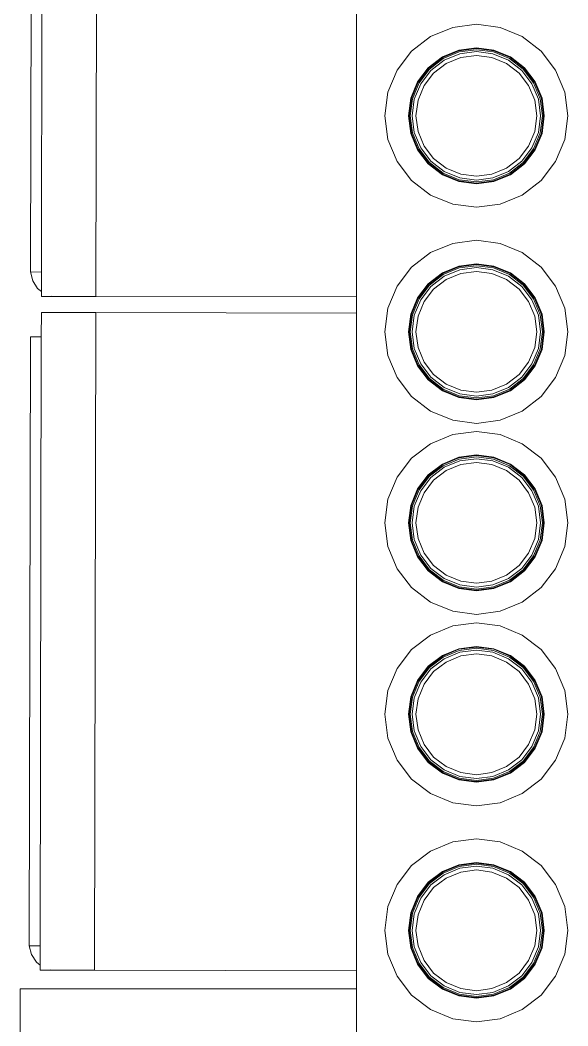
# Model space of a CAD drawing. Header units: millimetres. Extents: x 567392 to 582402, y 4512800 to 4518063.
# Drawn here: x 575553.8 to 575604.1, y 4513710.2 to 4513802.4 of the extents above; entities that cross this region are included whole.
import ezdxf

# ---------------------------------------------------------------- set-up
doc = ezdxf.new("R2010")
doc.units = ezdxf.units.MM
doc.layers.add('a_8', color=8, linetype='Continuous', lineweight=0)

# ---------------------------------------------------------------- blocks, each defined once
blk = doc.blocks.new('A$C4A613EE6')
for p, q in [((7207.15, -208.82), (7186.9, -217.21)), ((7228.88, -205.96), (7207.15, -208.82)), ((7250.6, -208.82), (7228.88, -205.96)), ((7270.85, -217.21), (7250.6, -208.82)), ((7405.29, -208.82), (7385.04, -217.21)), ((7427.02, -205.96), (7405.29, -208.82)), ((7448.74, -208.82), (7427.02, -205.96)), ((7468.99, -217.21), (7448.74, -208.82)), ((7580.59, -208.82), (7560.34, -217.21)), ((7602.32, -205.96), (7580.59, -208.82)), ((7624.04, -208.82), (7602.32, -205.96)), ((7644.29, -217.21), (7624.04, -208.82)), ((7756.15, -208.82), (7735.9, -217.21)), ((7777.88, -205.96), (7756.15, -208.82)), ((7799.6, -208.82), (7777.88, -205.96)), ((7819.85, -217.21), (7799.6, -208.82)), ((7954.29, -208.82), (7934.04, -217.21)), ((7976.02, -205.96), (7954.29, -208.82)), ((7997.74, -208.82), (7976.02, -205.96)), ((8017.99, -217.21), (7997.74, -208.82)), ((7186.9, -217.21), (7169.52, -230.55)), ((7288.24, -230.55), (7270.85, -217.21)), ((7385.04, -217.21), (7367.66, -230.55)), ((7486.38, -230.55), (7468.99, -217.21)), ((7560.34, -217.21), (7542.96, -230.55)), ((7661.68, -230.55), (7644.29, -217.21)), ((7735.9, -217.21), (7718.52, -230.55)), ((7837.24, -230.55), (7819.85, -217.21)), ((7934.04, -217.21), (7916.66, -230.55)), ((8035.38, -230.55), (8017.99, -217.21)), ((7169.52, -230.55), (7156.17, -247.94)), ((7212.74, -229.69), (7197.7, -235.92)), ((7212.9, -230.3), (7198.02, -236.46)), ((7228.88, -227.57), (7212.74, -229.69)), ((7228.88, -228.19), (7212.9, -230.3)), ((7228.88, -229.26), (7213.18, -231.32)), ((7245.01, -229.69), (7228.88, -227.57)), ((7244.85, -230.3), (7228.88, -228.19)), ((7244.57, -231.32), (7228.88, -229.26)), ((7259.74, -236.46), (7244.85, -230.3)), ((7260.05, -235.92), (7245.01, -229.69)), ((7301.58, -247.94), (7288.24, -230.55)), ((7367.66, -230.55), (7354.32, -247.94)), ((7410.88, -229.69), (7395.84, -235.92)), ((7411.04, -230.3), (7396.16, -236.46)), ((7427.02, -227.57), (7410.88, -229.69)), ((7427.02, -228.19), (7411.04, -230.3)), ((7427.02, -229.26), (7411.32, -231.32)), ((7443.15, -229.69), (7427.02, -227.57)), ((7442.99, -230.3), (7427.02, -228.19)), ((7442.71, -231.32), (7427.02, -229.26)), ((7457.88, -236.46), (7442.99, -230.3)), ((7458.19, -235.92), (7443.15, -229.69)), ((7499.72, -247.94), (7486.38, -230.55)), ((7542.96, -230.55), (7529.61, -247.94)), ((7586.18, -229.69), (7571.14, -235.92)), ((7586.34, -230.3), (7571.46, -236.46)), ((7602.32, -227.57), (7586.18, -229.69)), ((7602.32, -228.19), (7586.34, -230.3)), ((7602.32, -229.26), (7586.62, -231.32)), ((7618.45, -229.69), (7602.32, -227.57)), ((7618.29, -230.3), (7602.32, -228.19)), ((7618.01, -231.32), (7602.32, -229.26)), ((7633.18, -236.46), (7618.29, -230.3)), ((7633.49, -235.92), (7618.45, -229.69)), ((7675.02, -247.94), (7661.68, -230.55)), ((7718.52, -230.55), (7705.17, -247.94)), ((7761.74, -229.69), (7746.7, -235.92)), ((7761.9, -230.3), (7747.02, -236.46)), ((7777.88, -227.57), (7761.74, -229.69)), ((7777.88, -228.19), (7761.9, -230.3)), ((7777.88, -229.26), (7762.18, -231.32)), ((7794.01, -229.69), (7777.88, -227.57)), ((7793.85, -230.3), (7777.88, -228.19)), ((7793.57, -231.32), (7777.88, -229.26)), ((7808.74, -236.46), (7793.85, -230.3)), ((7809.05, -235.92), (7794.01, -229.69)), ((7850.58, -247.94), (7837.24, -230.55)), ((7916.66, -230.55), (7903.32, -247.94)), ((7959.88, -229.69), (7944.84, -235.92)), ((7960.04, -230.3), (7945.16, -236.46)), ((7976.02, -227.57), (7959.88, -229.69)), ((7976.02, -228.19), (7960.04, -230.3)), ((7976.02, -229.26), (7960.32, -231.32)), ((7992.15, -229.69), (7976.02, -227.57)), ((7991.99, -230.3), (7976.02, -228.19)), ((7991.71, -231.32), (7976.02, -229.26)), ((8006.88, -236.46), (7991.99, -230.3)), ((8007.19, -235.92), (7992.15, -229.69)), ((8048.72, -247.94), (8035.38, -230.55)), ((7197.7, -235.92), (7184.79, -245.83)), ((7198.02, -236.46), (7185.23, -246.27)), ((7198.55, -237.38), (7185.99, -247.02)), ((7199.41, -238.88), (7187.2, -248.24)), ((7213.18, -231.32), (7198.55, -237.38)), ((7213.62, -232.99), (7199.41, -238.88)), ((7214.54, -236.41), (7201.18, -241.94)), ((7228.88, -230.98), (7213.62, -232.99)), ((7228.88, -234.52), (7214.54, -236.41)), ((7244.13, -232.99), (7228.88, -230.98)), ((7243.21, -236.41), (7228.88, -234.52)), ((7256.57, -241.94), (7243.21, -236.41)), ((7258.34, -238.88), (7244.13, -232.99)), ((7259.2, -237.38), (7244.57, -231.32)), ((7270.55, -248.24), (7258.34, -238.88)), ((7271.77, -247.02), (7259.2, -237.38)), ((7272.52, -246.27), (7259.74, -236.46)), ((7272.96, -245.83), (7260.05, -235.92)), ((7395.84, -235.92), (7382.93, -245.83)), ((7396.16, -236.46), (7383.37, -246.27)), ((7396.69, -237.38), (7384.13, -247.02)), ((7397.55, -238.88), (7385.35, -248.24)), ((7411.32, -231.32), (7396.69, -237.38)), ((7411.76, -232.99), (7397.55, -238.88)), ((7412.68, -236.41), (7399.32, -241.94)), ((7427.02, -230.98), (7411.76, -232.99)), ((7427.02, -234.52), (7412.68, -236.41)), ((7442.27, -232.99), (7427.02, -230.98)), ((7441.35, -236.41), (7427.02, -234.52)), ((7454.71, -241.94), (7441.35, -236.41)), ((7456.48, -238.88), (7442.27, -232.99)), ((7457.34, -237.38), (7442.71, -231.32)), ((7468.69, -248.24), (7456.48, -238.88)), ((7469.91, -247.02), (7457.34, -237.38)), ((7470.66, -246.27), (7457.88, -236.46)), ((7471.1, -245.83), (7458.19, -235.92)), ((7571.14, -235.92), (7558.23, -245.83)), ((7571.46, -236.46), (7558.67, -246.27)), ((7571.99, -237.38), (7559.43, -247.02)), ((7572.85, -238.88), (7560.64, -248.24)), ((7586.62, -231.32), (7571.99, -237.38)), ((7587.06, -232.99), (7572.85, -238.88)), ((7587.98, -236.41), (7574.62, -241.94)), ((7602.32, -230.98), (7587.06, -232.99)), ((7602.32, -234.52), (7587.98, -236.41)), ((7617.57, -232.99), (7602.32, -230.98)), ((7616.65, -236.41), (7602.32, -234.52)), ((7630.01, -241.94), (7616.65, -236.41)), ((7631.78, -238.88), (7617.57, -232.99)), ((7632.64, -237.38), (7618.01, -231.32)), ((7643.99, -248.24), (7631.78, -238.88)), ((7645.21, -247.02), (7632.64, -237.38)), ((7645.96, -246.27), (7633.18, -236.46)), ((7646.4, -245.83), (7633.49, -235.92)), ((7746.7, -235.92), (7733.79, -245.83)), ((7747.02, -236.46), (7734.23, -246.27)), ((7747.55, -237.38), (7734.99, -247.02)), ((7748.41, -238.88), (7736.2, -248.24)), ((7762.18, -231.32), (7747.55, -237.38)), ((7762.62, -232.99), (7748.41, -238.88)), ((7763.54, -236.41), (7750.18, -241.94)), ((7777.88, -230.98), (7762.62, -232.99)), ((7777.88, -234.52), (7763.54, -236.41)), ((7793.13, -232.99), (7777.88, -230.98)), ((7792.21, -236.41), (7777.88, -234.52)), ((7805.57, -241.94), (7792.21, -236.41)), ((7807.34, -238.88), (7793.13, -232.99)), ((7808.2, -237.38), (7793.57, -231.32)), ((7819.55, -248.24), (7807.34, -238.88)), ((7820.77, -247.02), (7808.2, -237.38)), ((7821.52, -246.27), (7808.74, -236.46)), ((7821.96, -245.83), (7809.05, -235.92)), ((7944.84, -235.92), (7931.93, -245.83)), ((7945.16, -236.46), (7932.37, -246.27)), ((7945.69, -237.38), (7933.13, -247.02)), ((7946.55, -238.88), (7934.35, -248.24)), ((7960.32, -231.32), (7945.69, -237.38)), ((7960.76, -232.99), (7946.55, -238.88)), ((7961.68, -236.41), (7948.32, -241.94)), ((7976.02, -230.98), (7960.76, -232.99)), ((7976.02, -234.52), (7961.68, -236.41)), ((7991.27, -232.99), (7976.02, -230.98)), ((7990.35, -236.41), (7976.02, -234.52)), ((8003.71, -241.94), (7990.35, -236.41)), ((8005.48, -238.88), (7991.27, -232.99)), ((8006.34, -237.38), (7991.71, -231.32)), ((8017.69, -248.24), (8005.48, -238.88)), ((8018.91, -247.02), (8006.34, -237.38)), ((8019.66, -246.27), (8006.88, -236.46)), ((8020.1, -245.83), (8007.19, -235.92)), ((7156.17, -247.94), (7147.79, -268.18)), ((7184.79, -245.83), (7174.88, -258.74)), ((7185.23, -246.27), (7175.42, -259.05)), ((7185.99, -247.02), (7176.35, -259.58)), ((7187.2, -248.24), (7177.84, -260.45)), ((7201.18, -241.94), (7189.71, -250.74)), ((7268.04, -250.74), (7256.57, -241.94)), ((7279.91, -260.45), (7270.55, -248.24)), ((7281.41, -259.58), (7271.77, -247.02)), ((7282.33, -259.05), (7272.52, -246.27)), ((7282.87, -258.74), (7272.96, -245.83)), ((7309.96, -268.18), (7301.58, -247.94)), ((7354.32, -247.94), (7345.93, -268.18)), ((7382.93, -245.83), (7373.03, -258.74)), ((7383.37, -246.27), (7373.57, -259.05)), ((7384.13, -247.02), (7374.49, -259.58)), ((7385.35, -248.24), (7375.98, -260.45)), ((7399.32, -241.94), (7387.85, -250.74)), ((7466.19, -250.74), (7454.71, -241.94)), ((7478.05, -260.45), (7468.69, -248.24)), ((7479.55, -259.58), (7469.91, -247.02)), ((7480.47, -259.05), (7470.66, -246.27)), ((7481.01, -258.74), (7471.1, -245.83)), ((7508.1, -268.18), (7499.72, -247.94)), ((7529.61, -247.94), (7521.23, -268.18)), ((7558.23, -245.83), (7548.32, -258.74)), ((7558.67, -246.27), (7548.86, -259.05)), ((7559.43, -247.02), (7549.79, -259.58)), ((7560.64, -248.24), (7551.28, -260.45)), ((7574.62, -241.94), (7563.15, -250.74)), ((7641.48, -250.74), (7630.01, -241.94)), ((7653.35, -260.45), (7643.99, -248.24)), ((7654.85, -259.58), (7645.21, -247.02)), ((7655.77, -259.05), (7645.96, -246.27)), ((7656.31, -258.74), (7646.4, -245.83)), ((7683.4, -268.18), (7675.02, -247.94)), ((7705.17, -247.94), (7696.79, -268.18)), ((7733.79, -245.83), (7723.88, -258.74)), ((7734.23, -246.27), (7724.42, -259.05)), ((7734.99, -247.02), (7725.35, -259.58)), ((7736.2, -248.24), (7726.84, -260.45)), ((7750.18, -241.94), (7738.71, -250.74)), ((7817.04, -250.74), (7805.57, -241.94)), ((7828.91, -260.45), (7819.55, -248.24)), ((7830.41, -259.58), (7820.77, -247.02)), ((7831.33, -259.05), (7821.52, -246.27)), ((7831.87, -258.74), (7821.96, -245.83)), ((7858.96, -268.18), (7850.58, -247.94)), ((7903.32, -247.94), (7894.93, -268.18)), ((7931.93, -245.83), (7922.03, -258.74)), ((7932.37, -246.27), (7922.57, -259.05)), ((7933.13, -247.02), (7923.49, -259.58)), ((7934.35, -248.24), (7924.98, -260.45)), ((7948.32, -241.94), (7936.85, -250.74)), ((8015.19, -250.74), (8003.71, -241.94)), ((8027.05, -260.45), (8017.69, -248.24)), ((8028.55, -259.58), (8018.91, -247.02)), ((8029.47, -259.05), (8019.66, -246.27)), ((8030.01, -258.74), (8020.1, -245.83)), ((8057.1, -268.18), (8048.72, -247.94)), ((7189.71, -250.74), (7180.9, -262.21)), ((7276.85, -262.21), (7268.04, -250.74)), ((7387.85, -250.74), (7379.04, -262.21)), ((7474.99, -262.21), (7466.19, -250.74)), ((7563.15, -250.74), (7554.34, -262.21)), ((7650.29, -262.21), (7641.48, -250.74)), ((7738.71, -250.74), (7729.9, -262.21)), ((7825.85, -262.21), (7817.04, -250.74)), ((7936.85, -250.74), (7928.04, -262.21)), ((8023.99, -262.21), (8015.19, -250.74)), ((7174.88, -258.74), (7168.66, -273.78)), ((7175.42, -259.05), (7169.26, -273.94)), ((7176.35, -259.58), (7170.29, -274.21)), ((7177.84, -260.45), (7171.95, -274.66)), ((7180.9, -262.21), (7175.37, -275.57)), ((7282.38, -275.57), (7276.85, -262.21)), ((7285.8, -274.66), (7279.91, -260.45)), ((7287.46, -274.21), (7281.41, -259.58)), ((7288.49, -273.94), (7282.33, -259.05)), ((7289.09, -273.78), (7282.87, -258.74)), ((7373.03, -258.74), (7366.8, -273.78)), ((7373.57, -259.05), (7367.4, -273.94)), ((7374.49, -259.58), (7368.43, -274.21)), ((7375.98, -260.45), (7370.09, -274.66)), ((7379.04, -262.21), (7373.51, -275.57)), ((7480.52, -275.57), (7474.99, -262.21)), ((7483.94, -274.66), (7478.05, -260.45)), ((7485.61, -274.21), (7479.55, -259.58)), ((7486.63, -273.94), (7480.47, -259.05)), ((7487.23, -273.78), (7481.01, -258.74)), ((7548.32, -258.74), (7542.1, -273.78)), ((7548.86, -259.05), (7542.7, -273.94)), ((7549.79, -259.58), (7543.73, -274.21)), ((7551.28, -260.45), (7545.39, -274.66)), ((7554.34, -262.21), (7548.81, -275.57)), ((7655.82, -275.57), (7650.29, -262.21)), ((7659.24, -274.66), (7653.35, -260.45)), ((7660.9, -274.21), (7654.85, -259.58)), ((7661.93, -273.94), (7655.77, -259.05)), ((7662.53, -273.78), (7656.31, -258.74)), ((7723.88, -258.74), (7717.66, -273.78)), ((7724.42, -259.05), (7718.26, -273.94)), ((7725.35, -259.58), (7719.29, -274.21)), ((7726.84, -260.45), (7720.95, -274.66)), ((7729.9, -262.21), (7724.37, -275.57)), ((7831.38, -275.57), (7825.85, -262.21)), ((7834.8, -274.66), (7828.91, -260.45)), ((7836.46, -274.21), (7830.41, -259.58)), ((7837.49, -273.94), (7831.33, -259.05)), ((7838.09, -273.78), (7831.87, -258.74)), ((7922.03, -258.74), (7915.8, -273.78)), ((7922.57, -259.05), (7916.4, -273.94)), ((7923.49, -259.58), (7917.43, -274.21)), ((7924.98, -260.45), (7919.09, -274.66)), ((7928.04, -262.21), (7922.51, -275.57)), ((8029.52, -275.57), (8023.99, -262.21)), ((8032.94, -274.66), (8027.05, -260.45)), ((8034.61, -274.21), (8028.55, -259.58)), ((8035.63, -273.94), (8029.47, -259.05)), ((8036.23, -273.78), (8030.01, -258.74)), ((7147.79, -268.18), (7144.93, -289.91)), ((7168.66, -273.78), (7166.53, -289.91)), ((7169.26, -273.94), (7167.16, -289.91)), ((7170.29, -274.21), (7168.22, -289.91)), ((7171.95, -274.66), (7169.94, -289.91)), ((7175.37, -275.57), (7173.48, -289.91)), ((7284.27, -289.91), (7282.38, -275.57)), ((7287.81, -289.91), (7285.8, -274.66)), ((7289.53, -289.91), (7287.46, -274.21)), ((7290.59, -289.91), (7288.49, -273.94)), ((7291.22, -289.91), (7289.09, -273.78)), ((7312.82, -289.91), (7309.96, -268.18)), ((7345.93, -268.18), (7343.07, -289.91)), ((7366.8, -273.78), (7364.67, -289.91)), ((7367.4, -273.94), (7365.3, -289.91)), ((7368.43, -274.21), (7366.36, -289.91)), ((7370.09, -274.66), (7368.08, -289.91)), ((7373.51, -275.57), (7371.62, -289.91)), ((7482.41, -289.91), (7480.52, -275.57)), ((7485.95, -289.91), (7483.94, -274.66)), ((7487.67, -289.91), (7485.61, -274.21)), ((7488.74, -289.91), (7486.63, -273.94)), ((7489.36, -289.91), (7487.23, -273.78)), ((7510.96, -289.91), (7508.1, -268.18)), ((7521.23, -268.18), (7518.37, -289.91)), ((7542.1, -273.78), (7539.97, -289.91)), ((7542.7, -273.94), (7540.6, -289.91)), ((7543.73, -274.21), (7541.66, -289.91)), ((7545.39, -274.66), (7543.38, -289.91)), ((7548.81, -275.57), (7546.92, -289.91)), ((7657.71, -289.91), (7655.82, -275.57)), ((7661.25, -289.91), (7659.24, -274.66)), ((7662.97, -289.91), (7660.9, -274.21)), ((7664.03, -289.91), (7661.93, -273.94)), ((7664.66, -289.91), (7662.53, -273.78)), ((7686.26, -289.91), (7683.4, -268.18)), ((7696.79, -268.18), (7693.93, -289.91)), ((7717.66, -273.78), (7715.53, -289.91)), ((7718.26, -273.94), (7716.16, -289.91)), ((7719.29, -274.21), (7717.22, -289.91)), ((7720.95, -274.66), (7718.94, -289.91)), ((7724.37, -275.57), (7722.48, -289.91)), ((7833.27, -289.91), (7831.38, -275.57)), ((7836.81, -289.91), (7834.8, -274.66)), ((7838.53, -289.91), (7836.46, -274.21)), ((7839.59, -289.91), (7837.49, -273.94)), ((7840.22, -289.91), (7838.09, -273.78)), ((7861.82, -289.91), (7858.96, -268.18)), ((7894.93, -268.18), (7892.07, -289.91)), ((7915.8, -273.78), (7913.67, -289.91)), ((7916.4, -273.94), (7914.3, -289.91)), ((7917.43, -274.21), (7915.36, -289.91)), ((7919.09, -274.66), (7917.08, -289.91)), ((7922.51, -275.57), (7920.62, -289.91)), ((8031.41, -289.91), (8029.52, -275.57)), ((8034.95, -289.91), (8032.94, -274.66)), ((8036.67, -289.91), (8034.61, -274.21)), ((8037.74, -289.91), (8035.63, -273.94)), ((8038.36, -289.91), (8036.23, -273.78)), ((8059.96, -289.91), (8057.1, -268.18)), ((7144.93, -289.91), (7147.79, -311.64)), ((7166.53, -289.91), (7168.66, -306.05)), ((7167.16, -289.91), (7169.26, -305.89)), ((7168.22, -289.91), (7170.29, -305.61)), ((7169.94, -289.91), (7171.95, -305.16)), ((7173.48, -289.91), (7175.37, -304.25)), ((7282.38, -304.25), (7284.27, -289.91)), ((7285.8, -305.16), (7287.81, -289.91)), ((7287.46, -305.61), (7289.53, -289.91)), ((7288.49, -305.89), (7290.59, -289.91)), ((7289.09, -306.05), (7291.22, -289.91)), ((7309.96, -311.64), (7312.82, -289.91)), ((7343.07, -289.91), (7345.93, -311.64)), ((7364.67, -289.91), (7366.8, -306.05)), ((7365.3, -289.91), (7367.4, -305.89)), ((7366.36, -289.91), (7368.43, -305.61)), ((7368.08, -289.91), (7370.09, -305.16)), ((7371.62, -289.91), (7373.51, -304.25)), ((7480.52, -304.25), (7482.41, -289.91)), ((7483.94, -305.16), (7485.95, -289.91)), ((7485.61, -305.61), (7487.67, -289.91)), ((7486.63, -305.89), (7488.74, -289.91)), ((7487.23, -306.05), (7489.36, -289.91)), ((7508.1, -311.64), (7510.96, -289.91)), ((7518.37, -289.91), (7521.23, -311.64)), ((7539.97, -289.91), (7542.1, -306.05)), ((7540.6, -289.91), (7542.7, -305.89)), ((7541.66, -289.91), (7543.73, -305.61)), ((7543.38, -289.91), (7545.39, -305.16)), ((7546.92, -289.91), (7548.81, -304.25)), ((7655.82, -304.25), (7657.71, -289.91)), ((7659.24, -305.16), (7661.25, -289.91)), ((7660.9, -305.61), (7662.97, -289.91)), ((7661.93, -305.89), (7664.03, -289.91)), ((7662.53, -306.05), (7664.66, -289.91)), ((7683.4, -311.64), (7686.26, -289.91)), ((7693.93, -289.91), (7696.79, -311.64)), ((7715.53, -289.91), (7717.66, -306.05)), ((7716.16, -289.91), (7718.26, -305.89)), ((7717.22, -289.91), (7719.29, -305.61)), ((7718.94, -289.91), (7720.95, -305.16)), ((7722.48, -289.91), (7724.37, -304.25)), ((7831.38, -304.25), (7833.27, -289.91)), ((7834.8, -305.16), (7836.81, -289.91)), ((7836.46, -305.61), (7838.53, -289.91)), ((7837.49, -305.89), (7839.59, -289.91)), ((7838.09, -306.05), (7840.22, -289.91)), ((7858.96, -311.64), (7861.82, -289.91)), ((7892.07, -289.91), (7894.93, -311.64)), ((7913.67, -289.91), (7915.8, -306.05)), ((7914.3, -289.91), (7916.4, -305.89)), ((7915.36, -289.91), (7917.43, -305.61)), ((7917.08, -289.91), (7919.09, -305.16)), ((7920.62, -289.91), (7922.51, -304.25)), ((8029.52, -304.25), (8031.41, -289.91)), ((8032.94, -305.16), (8034.95, -289.91)), ((8034.61, -305.61), (8036.67, -289.91)), ((8035.63, -305.89), (8037.74, -289.91)), ((8036.23, -306.05), (8038.36, -289.91)), ((8057.1, -311.64), (8059.96, -289.91)), ((7175.37, -304.25), (7180.9, -317.61)), ((7276.85, -317.61), (7282.38, -304.25)), ((7373.51, -304.25), (7379.04, -317.61)), ((7474.99, -317.61), (7480.52, -304.25)), ((7548.81, -304.25), (7554.34, -317.61)), ((7650.29, -317.61), (7655.82, -304.25)), ((7724.37, -304.25), (7729.9, -317.61)), ((7825.85, -317.61), (7831.38, -304.25)), ((7922.51, -304.25), (7928.04, -317.61)), ((8023.99, -317.61), (8029.52, -304.25)), ((7147.79, -311.64), (7156.17, -331.89)), ((7168.66, -306.05), (7174.88, -321.08)), ((7169.26, -305.89), (7175.42, -320.77)), ((7170.29, -305.61), (7176.35, -320.24)), ((7171.95, -305.16), (7177.84, -319.38)), ((7279.91, -319.38), (7285.8, -305.16)), ((7281.41, -320.24), (7287.46, -305.61)), ((7282.33, -320.77), (7288.49, -305.89)), ((7282.87, -321.08), (7289.09, -306.05)), ((7301.58, -331.89), (7309.96, -311.64)), ((7345.93, -311.64), (7354.32, -331.89)), ((7366.8, -306.05), (7373.03, -321.08)), ((7367.4, -305.89), (7373.57, -320.77)), ((7368.43, -305.61), (7374.49, -320.24)), ((7370.09, -305.16), (7375.98, -319.38)), ((7478.05, -319.38), (7483.94, -305.16)), ((7479.55, -320.24), (7485.61, -305.61)), ((7480.47, -320.77), (7486.63, -305.89)), ((7481.01, -321.08), (7487.23, -306.05)), ((7499.72, -331.89), (7508.1, -311.64)), ((7521.23, -311.64), (7529.61, -331.89)), ((7542.1, -306.05), (7548.32, -321.08)), ((7542.7, -305.89), (7548.86, -320.77)), ((7543.73, -305.61), (7549.79, -320.24)), ((7545.39, -305.16), (7551.28, -319.38)), ((7653.35, -319.38), (7659.24, -305.16)), ((7654.85, -320.24), (7660.9, -305.61)), ((7655.77, -320.77), (7661.93, -305.89)), ((7656.31, -321.08), (7662.53, -306.05)), ((7675.02, -331.89), (7683.4, -311.64)), ((7696.79, -311.64), (7705.17, -331.89)), ((7717.66, -306.05), (7723.88, -321.08)), ((7718.26, -305.89), (7724.42, -320.77)), ((7719.29, -305.61), (7725.35, -320.24)), ((7720.95, -305.16), (7726.84, -319.38)), ((7828.91, -319.38), (7834.8, -305.16)), ((7830.41, -320.24), (7836.46, -305.61)), ((7831.33, -320.77), (7837.49, -305.89)), ((7831.87, -321.08), (7838.09, -306.05)), ((7850.58, -331.89), (7858.96, -311.64)), ((7894.93, -311.64), (7903.32, -331.89)), ((7915.8, -306.05), (7922.03, -321.08)), ((7916.4, -305.89), (7922.57, -320.77)), ((7917.43, -305.61), (7923.49, -320.24)), ((7919.09, -305.16), (7924.98, -319.38)), ((8027.05, -319.38), (8032.94, -305.16)), ((8028.55, -320.24), (8034.61, -305.61)), ((8029.47, -320.77), (8035.63, -305.89)), ((8030.01, -321.08), (8036.23, -306.05)), ((8048.72, -331.89), (8057.1, -311.64)), ((7174.88, -321.08), (7184.79, -333.99)), ((7175.42, -320.77), (7185.23, -333.55)), ((7176.35, -320.24), (7185.99, -332.8)), ((7177.84, -319.38), (7187.2, -331.58)), ((7180.9, -317.61), (7189.71, -329.08)), ((7268.04, -329.08), (7276.85, -317.61)), ((7270.55, -331.58), (7279.91, -319.38)), ((7271.77, -332.8), (7281.41, -320.24)), ((7272.52, -333.55), (7282.33, -320.77)), ((7272.96, -333.99), (7282.87, -321.08)), ((7373.03, -321.08), (7382.93, -333.99)), ((7373.57, -320.77), (7383.37, -333.55)), ((7374.49, -320.24), (7384.13, -332.8)), ((7375.98, -319.38), (7385.35, -331.58)), ((7379.04, -317.61), (7387.85, -329.08)), ((7466.19, -329.08), (7474.99, -317.61)), ((7468.69, -331.58), (7478.05, -319.38)), ((7469.91, -332.8), (7479.55, -320.24)), ((7470.66, -333.55), (7480.47, -320.77)), ((7471.1, -333.99), (7481.01, -321.08)), ((7548.32, -321.08), (7558.23, -333.99)), ((7548.86, -320.77), (7558.67, -333.55)), ((7549.79, -320.24), (7559.43, -332.8)), ((7551.28, -319.38), (7560.64, -331.58)), ((7554.34, -317.61), (7563.15, -329.08)), ((7641.48, -329.08), (7650.29, -317.61)), ((7643.99, -331.58), (7653.35, -319.38)), ((7645.21, -332.8), (7654.85, -320.24)), ((7645.96, -333.55), (7655.77, -320.77)), ((7646.4, -333.99), (7656.31, -321.08)), ((7723.88, -321.08), (7733.79, -333.99)), ((7724.42, -320.77), (7734.23, -333.55)), ((7725.35, -320.24), (7734.99, -332.8)), ((7726.84, -319.38), (7736.2, -331.58)), ((7729.9, -317.61), (7738.71, -329.08)), ((7817.04, -329.08), (7825.85, -317.61)), ((7819.55, -331.58), (7828.91, -319.38)), ((7820.77, -332.8), (7830.41, -320.24)), ((7821.52, -333.55), (7831.33, -320.77)), ((7821.96, -333.99), (7831.87, -321.08)), ((7922.03, -321.08), (7931.93, -333.99)), ((7922.57, -320.77), (7932.37, -333.55)), ((7923.49, -320.24), (7933.13, -332.8)), ((7924.98, -319.38), (7934.35, -331.58)), ((7928.04, -317.61), (7936.85, -329.08)), ((8015.19, -329.08), (8023.99, -317.61)), ((8017.69, -331.58), (8027.05, -319.38)), ((8018.91, -332.8), (8028.55, -320.24)), ((8019.66, -333.55), (8029.47, -320.77)), ((8020.1, -333.99), (8030.01, -321.08)), ((7156.17, -331.89), (7169.52, -349.27)), ((7187.2, -331.58), (7199.41, -340.95)), ((7189.71, -329.08), (7201.18, -337.88)), ((7256.57, -337.88), (7268.04, -329.08)), ((7258.34, -340.95), (7270.55, -331.58)), ((7288.24, -349.27), (7301.58, -331.89)), ((7354.32, -331.89), (7367.66, -349.27)), ((7385.35, -331.58), (7397.55, -340.95)), ((7387.85, -329.08), (7399.32, -337.88)), ((7454.71, -337.88), (7466.19, -329.08)), ((7456.48, -340.95), (7468.69, -331.58)), ((7486.38, -349.27), (7499.72, -331.89)), ((7529.61, -331.89), (7542.96, -349.27)), ((7560.64, -331.58), (7572.85, -340.95)), ((7563.15, -329.08), (7574.62, -337.88)), ((7630.01, -337.88), (7641.48, -329.08)), ((7631.78, -340.95), (7643.99, -331.58)), ((7661.68, -349.27), (7675.02, -331.89)), ((7705.17, -331.89), (7718.52, -349.27)), ((7736.2, -331.58), (7748.41, -340.95)), ((7738.71, -329.08), (7750.18, -337.88)), ((7805.57, -337.88), (7817.04, -329.08)), ((7807.34, -340.95), (7819.55, -331.58)), ((7837.24, -349.27), (7850.58, -331.89)), ((7903.32, -331.89), (7916.66, -349.27)), ((7934.35, -331.58), (7946.55, -340.95)), ((7936.85, -329.08), (7948.32, -337.88)), ((8003.71, -337.88), (8015.19, -329.08)), ((8005.48, -340.95), (8017.69, -331.58)), ((8035.38, -349.27), (8048.72, -331.89)), ((7184.79, -333.99), (7197.7, -343.9)), ((7185.23, -333.55), (7198.02, -343.36)), ((7185.99, -332.8), (7198.55, -342.44)), ((7199.41, -340.95), (7213.62, -346.83)), ((7201.18, -337.88), (7214.54, -343.42)), ((7243.21, -343.42), (7256.57, -337.88)), ((7244.13, -346.83), (7258.34, -340.95)), ((7259.2, -342.44), (7271.77, -332.8)), ((7259.74, -343.36), (7272.52, -333.55)), ((7260.05, -343.9), (7272.96, -333.99)), ((7382.93, -333.99), (7395.84, -343.9)), ((7383.37, -333.55), (7396.16, -343.36)), ((7384.13, -332.8), (7396.69, -342.44)), ((7397.55, -340.95), (7411.76, -346.83)), ((7399.32, -337.88), (7412.68, -343.42)), ((7441.35, -343.42), (7454.71, -337.88)), ((7442.27, -346.83), (7456.48, -340.95)), ((7457.34, -342.44), (7469.91, -332.8)), ((7457.88, -343.36), (7470.66, -333.55)), ((7458.19, -343.9), (7471.1, -333.99)), ((7558.23, -333.99), (7571.14, -343.9)), ((7558.67, -333.55), (7571.46, -343.36)), ((7559.43, -332.8), (7571.99, -342.44)), ((7572.85, -340.95), (7587.06, -346.83)), ((7574.62, -337.88), (7587.98, -343.42)), ((7616.65, -343.42), (7630.01, -337.88)), ((7617.57, -346.83), (7631.78, -340.95)), ((7632.64, -342.44), (7645.21, -332.8)), ((7633.18, -343.36), (7645.96, -333.55)), ((7633.49, -343.9), (7646.4, -333.99)), ((7733.79, -333.99), (7746.7, -343.9)), ((7734.23, -333.55), (7747.02, -343.36)), ((7734.99, -332.8), (7747.55, -342.44)), ((7748.41, -340.95), (7762.62, -346.83)), ((7750.18, -337.88), (7763.54, -343.42)), ((7792.21, -343.42), (7805.57, -337.88)), ((7793.13, -346.83), (7807.34, -340.95)), ((7808.2, -342.44), (7820.77, -332.8)), ((7808.74, -343.36), (7821.52, -333.55)), ((7809.05, -343.9), (7821.96, -333.99)), ((7931.93, -333.99), (7944.84, -343.9)), ((7932.37, -333.55), (7945.16, -343.36)), ((7933.13, -332.8), (7945.69, -342.44)), ((7946.55, -340.95), (7960.76, -346.83)), ((7948.32, -337.88), (7961.68, -343.42)), ((7990.35, -343.42), (8003.71, -337.88)), ((7991.27, -346.83), (8005.48, -340.95)), ((8006.34, -342.44), (8018.91, -332.8)), ((8006.88, -343.36), (8019.66, -333.55)), ((8007.19, -343.9), (8020.1, -333.99)), ((7169.52, -349.27), (7186.9, -362.61)), ((7197.7, -343.9), (7212.74, -350.13)), ((7198.02, -343.36), (7212.9, -349.53)), ((7198.55, -342.44), (7213.18, -348.5)), ((7212.74, -350.13), (7228.88, -352.25)), ((7212.9, -349.53), (7228.88, -351.63)), ((7213.18, -348.5), (7228.88, -350.57)), ((7213.62, -346.83), (7228.88, -348.84)), ((7214.54, -343.42), (7228.88, -345.31)), ((7228.88, -345.31), (7243.21, -343.42)), ((7228.88, -348.84), (7244.13, -346.83)), ((7228.88, -350.57), (7244.57, -348.5)), ((7228.88, -351.63), (7244.85, -349.53)), ((7228.88, -352.25), (7245.01, -350.13)), ((7244.57, -348.5), (7259.2, -342.44)), ((7244.85, -349.53), (7259.74, -343.36)), ((7245.01, -350.13), (7260.05, -343.9)), ((7270.85, -362.61), (7288.24, -349.27)), ((7367.66, -349.27), (7385.04, -362.61)), ((7395.84, -343.9), (7410.88, -350.13)), ((7396.16, -343.36), (7411.04, -349.53)), ((7396.69, -342.44), (7411.32, -348.5)), ((7410.88, -350.13), (7427.02, -352.25)), ((7411.04, -349.53), (7427.02, -351.63)), ((7411.32, -348.5), (7427.02, -350.57)), ((7411.76, -346.83), (7427.02, -348.84)), ((7412.68, -343.42), (7427.02, -345.31)), ((7427.02, -345.31), (7441.35, -343.42)), ((7427.02, -348.84), (7442.27, -346.83)), ((7427.02, -350.57), (7442.71, -348.5)), ((7427.02, -351.63), (7442.99, -349.53)), ((7427.02, -352.25), (7443.15, -350.13)), ((7442.71, -348.5), (7457.34, -342.44)), ((7442.99, -349.53), (7457.88, -343.36)), ((7443.15, -350.13), (7458.19, -343.9)), ((7468.99, -362.61), (7486.38, -349.27)), ((7542.96, -349.27), (7560.34, -362.61)), ((7571.14, -343.9), (7586.18, -350.13)), ((7571.46, -343.36), (7586.34, -349.53)), ((7571.99, -342.44), (7586.62, -348.5)), ((7586.18, -350.13), (7602.32, -352.25)), ((7586.34, -349.53), (7602.32, -351.63)), ((7586.62, -348.5), (7602.32, -350.57)), ((7587.06, -346.83), (7602.32, -348.84)), ((7587.98, -343.42), (7602.32, -345.31)), ((7602.32, -345.31), (7616.65, -343.42)), ((7602.32, -348.84), (7617.57, -346.83)), ((7602.32, -350.57), (7618.01, -348.5)), ((7602.32, -351.63), (7618.29, -349.53)), ((7602.32, -352.25), (7618.45, -350.13)), ((7618.01, -348.5), (7632.64, -342.44)), ((7618.29, -349.53), (7633.18, -343.36)), ((7618.45, -350.13), (7633.49, -343.9)), ((7644.29, -362.61), (7661.68, -349.27)), ((7718.52, -349.27), (7735.9, -362.61)), ((7746.7, -343.9), (7761.74, -350.13)), ((7747.02, -343.36), (7761.9, -349.53)), ((7747.55, -342.44), (7762.18, -348.5)), ((7761.74, -350.13), (7777.88, -352.25)), ((7761.9, -349.53), (7777.88, -351.63)), ((7762.18, -348.5), (7777.88, -350.57)), ((7762.62, -346.83), (7777.88, -348.84)), ((7763.54, -343.42), (7777.88, -345.31)), ((7777.88, -345.31), (7792.21, -343.42)), ((7777.88, -348.84), (7793.13, -346.83)), ((7777.88, -350.57), (7793.57, -348.5)), ((7777.88, -351.63), (7793.85, -349.53)), ((7777.88, -352.25), (7794.01, -350.13)), ((7793.57, -348.5), (7808.2, -342.44)), ((7793.85, -349.53), (7808.74, -343.36)), ((7794.01, -350.13), (7809.05, -343.9)), ((7819.85, -362.61), (7837.24, -349.27)), ((7916.66, -349.27), (7934.04, -362.61)), ((7944.84, -343.9), (7959.88, -350.13)), ((7945.16, -343.36), (7960.04, -349.53)), ((7945.69, -342.44), (7960.32, -348.5)), ((7959.88, -350.13), (7976.02, -352.25)), ((7960.04, -349.53), (7976.02, -351.63)), ((7960.32, -348.5), (7976.02, -350.57)), ((7960.76, -346.83), (7976.02, -348.84)), ((7961.68, -343.42), (7976.02, -345.31)), ((7976.02, -345.31), (7990.35, -343.42)), ((7976.02, -348.84), (7991.27, -346.83)), ((7976.02, -350.57), (7991.71, -348.5)), ((7976.02, -351.63), (7991.99, -349.53)), ((7976.02, -352.25), (7992.15, -350.13)), ((7991.71, -348.5), (8006.34, -342.44)), ((7991.99, -349.53), (8006.88, -343.36)), ((7992.15, -350.13), (8007.19, -343.9)), ((8017.99, -362.61), (8035.38, -349.27)), ((7186.9, -362.61), (7207.15, -371)), ((7250.6, -371), (7270.85, -362.61)), ((7385.04, -362.61), (7405.29, -371)), ((7448.74, -371), (7468.99, -362.61)), ((7560.34, -362.61), (7580.59, -371)), ((7624.04, -371), (7644.29, -362.61)), ((7735.9, -362.61), (7756.15, -371)), ((7799.6, -371), (7819.85, -362.61)), ((7934.04, -362.61), (7954.29, -371)), ((7997.74, -371), (8017.99, -362.61)), ((7207.15, -371), (7228.88, -373.86)), ((7228.88, -373.86), (7250.6, -371)), ((7405.29, -371), (7427.02, -373.86)), ((7427.02, -373.86), (7448.74, -371)), ((7580.59, -371), (7602.32, -373.86)), ((7602.32, -373.86), (7624.04, -371)), ((7756.15, -371), (7777.88, -373.86)), ((7777.88, -373.86), (7799.6, -371)), ((7954.29, -371), (7976.02, -373.86)), ((7976.02, -373.86), (7997.74, -371)), ((6791.78, -400), (7395.04, -400)), ((7394.59, -638.89), (7395.04, -400)), ((7395.04, -400), (7409.79, -400)), ((7409.34, -638.92), (7409.79, -400)), ((7409.79, -400), (8013.04, -400)), ((8012.59, -640.05), (8013.04, -400)), ((8013.04, -400), (8029.57, -400)), ((8029.57, -400), (8356.58, -400)), ((8029.57, -400), (8029.57, -708.42)), ((6791.34, -637.77), (7394.59, -638.89)), ((7394.59, -638.89), (7394.57, -648.89)), ((7409.34, -638.92), (7409.32, -648.92)), ((7409.34, -638.92), (8012.59, -640.05)), ((8012.57, -650.05), (8012.59, -640.05)), ((7394.57, -648.89), (7394.36, -648.89)), ((7394.52, -678.9), (7394.57, -648.89)), ((7409.32, -648.92), (7409.26, -678.92)), ((7409.53, -648.92), (7409.32, -648.92)), ((8012.57, -650.05), (8012.36, -650.05)), ((8012.52, -680.05), (8012.57, -650.05)), ((7394.3, -679.54), (7394.52, -678.9)), ((7394.52, -678.9), (7394.31, -678.89)), ((7394.5, -688.9), (7394.52, -678.9)), ((7409.25, -688.92), (7409.26, -678.92)), ((7409.48, -678.92), (7409.26, -678.92)), ((8012.52, -680.05), (8012.3, -680.05)), ((8012.3, -680.69), (8012.52, -680.05)), ((8012.5, -690.05), (8012.52, -680.05)), ((7372.16, -688.85), (6813.59, -687.81)), ((7372.16, -688.85), (7372.14, -698.86)), ((7389.93, -688.89), (7372.16, -688.85)), ((7387.18, -692.33), (7389.93, -688.89)), ((7394.5, -688.9), (7389.93, -688.89)), ((7409.25, -688.92), (7431.59, -688.97)), ((7431.57, -698.97), (7431.59, -688.97)), ((7990.16, -690.01), (7431.59, -688.97)), ((7990.16, -690.01), (7990.14, -700.01)), ((8007.93, -690.04), (7990.16, -690.01)), ((8005.18, -693.49), (8007.93, -690.04)), ((8012.5, -690.05), (8007.93, -690.04)), ((7372.14, -698.86), (6813.57, -697.81)), ((7372.14, -698.86), (7380.27, -696.72)), ((7380.27, -696.72), (7387.18, -692.33)), ((7990.14, -700.01), (7431.57, -698.97)), ((7990.14, -700.01), (7998.27, -697.88)), ((7998.27, -697.88), (8005.18, -693.49)), ((8995.76, -708.42), (8029.57, -708.42))]:
    blk.add_line(p, q)

msp = doc.modelspace()

# ---------------------------------------------------------------- block references
at = {"layer": 'a_8', "xscale": 0.09999999999999998, "yscale": 0.09999999999999998, "zscale": 0.09999999999999998, "rotation": 270}
msp.add_blockref('A$C4A613EE6', (575624.65, 4514516.52), dxfattribs=at)

doc.saveas('drawing.dxf')
